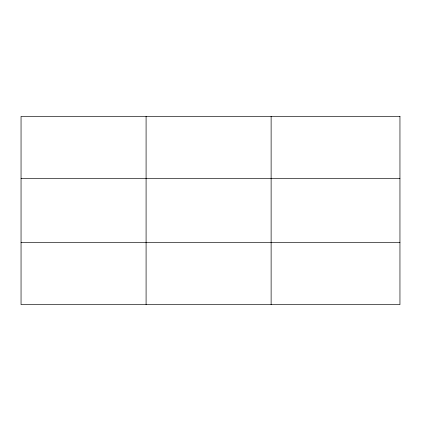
<?xml version="1.0" encoding="UTF-8"?>
<svg xmlns="http://www.w3.org/2000/svg" width="421" height="421" viewBox="0 0 421 421"><rect width="100%" height="100%" fill="white"/><g stroke="black" fill="none" stroke-linecap="round" stroke-linejoin="round"><path stroke-width="0.63" d="M146.087 116.364L146.087 304.636M271.124 116.364L271.124 304.636M21.05 178.493L399.95 178.493M21.05 242.507L399.95 242.507M399.95 116.364L399.95 304.636L21.05 304.636L21.05 116.364L399.95 116.364"/></g></svg>
